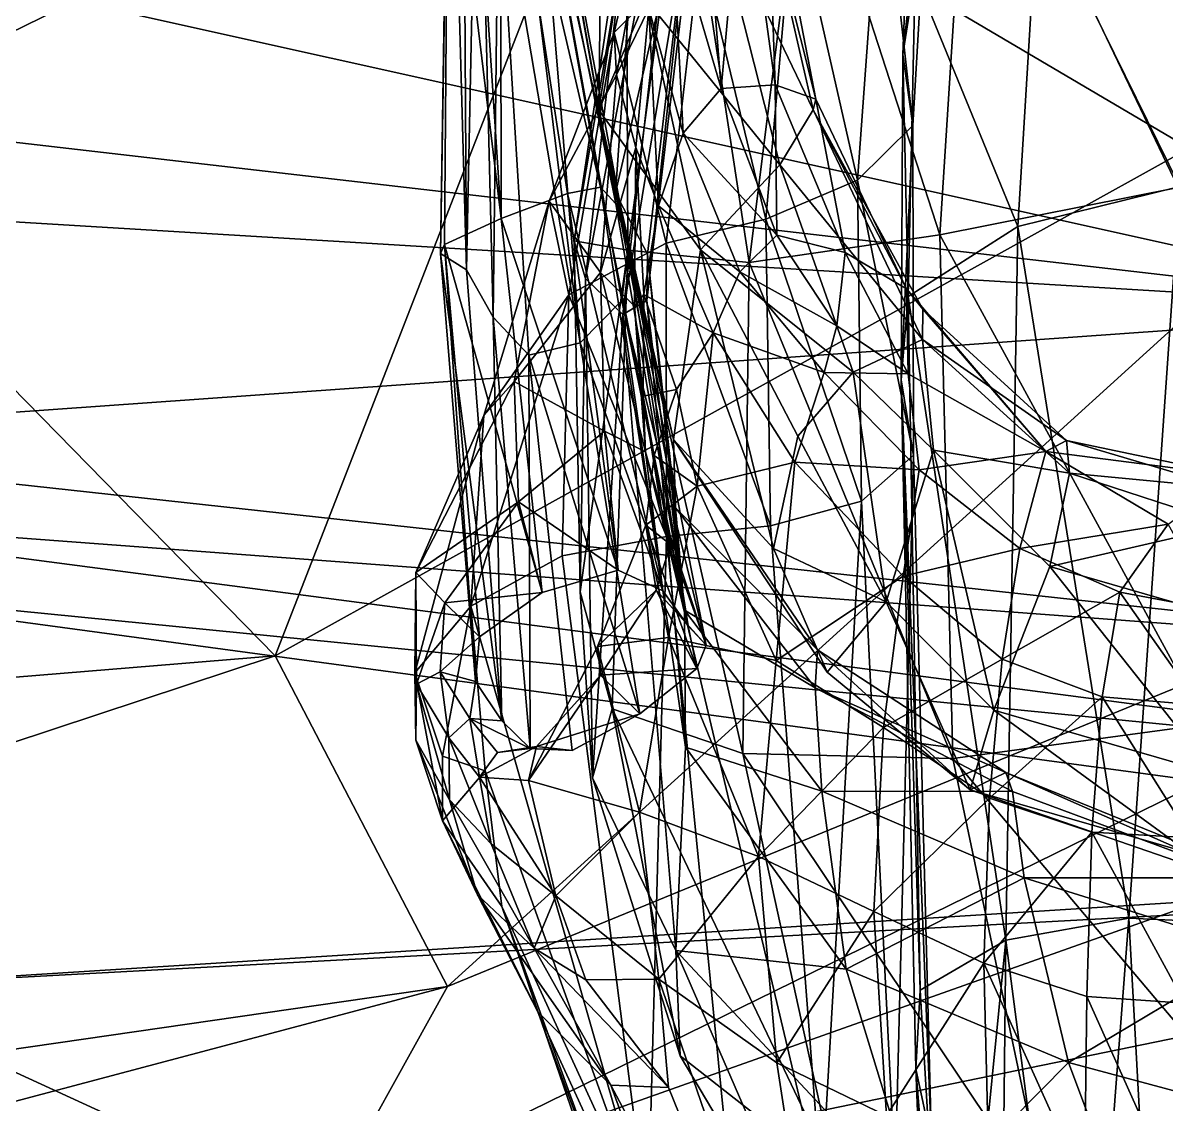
# Model space of a CAD drawing. Extents: x -76 to 76, y -20 to 79.
# Drawn here: x -6.906 to -4.464, y -7.374 to -5.064 of the extents above; entities that cross this region are included whole.
import ezdxf

# ---------------------------------------------------------------- set-up
doc = ezdxf.new("R2010")
doc.units = 0

msp = doc.modelspace()

# ---------------------------------------------------------------- linework, layer by layer
for points in [[(-6.3629, -4.1832, 17.3889), (-5.5453, -3.2967, 17.2856), (-3.8299, -5.6764, 16.5251)], [(-5.5453, -3.2967, 17.2856), (-3.3038, -4.1515, 16.7161), (-3.8299, -5.6764, 16.5251)], [(-5.5939, -4.4285, 20.8979), (-9.6953, -4.1393, 21.5397), (-9.7733, -5.245, 20.8481)], [(-5.8854, -4.2325, 6.7367), (-5.8698, -4.1391, 6.8999), (-5.6395, -5.4505, 5.6358)], [(-5.6395, -5.4505, 5.6358), (-5.8698, -4.1391, 6.8999), (-5.837, -4.3383, 6.7944)], [(-4.438, -5.4158, 15.464), (-4.3948, -4.1533, 15.538), (-4.8818, -4.4888, 14.9676)], [(-3.8299, -5.6764, 16.5251), (-8.0601, -4.7362, 18.9545), (-6.3629, -4.1832, 17.3889)], [(-5.9584, -5.5915, 5.6673), (-5.9673, -4.1865, 6.9111), (-5.9951, -4.2806, 6.7459)], [(-5.9334, -4.3877, 6.8091), (-5.9673, -4.1865, 6.9111), (-5.9584, -5.5915, 5.6673)], [(-5.8854, -4.2325, 6.7367), (-5.6722, -5.4148, 5.534), (-5.8856, -4.4961, 6.4348)], [(-5.6722, -5.4148, 5.534), (-5.8854, -4.2325, 6.7367), (-5.6395, -5.4505, 5.6358)], [(-6.0139, -5.5569, 5.5601), (-5.9584, -5.5915, 5.6673), (-5.9951, -4.2806, 6.7459)], [(-6.0139, -5.5569, 5.5601), (-5.9951, -4.2806, 6.7459), (-5.9975, -4.5423, 6.4441)], [(-5.6129, -5.5447, 5.6346), (-5.6395, -5.4505, 5.6358), (-5.837, -4.3383, 6.7944)], [(-5.6129, -5.5447, 5.6346), (-5.837, -4.3383, 6.7944), (-5.8048, -4.6714, 6.5411)], [(-5.9013, -5.6927, 5.6828), (-5.9334, -4.3877, 6.8091), (-5.9584, -5.5915, 5.6673)], [(-5.9334, -4.3877, 6.8091), (-5.9013, -5.6927, 5.6828), (-5.8905, -4.7181, 6.5605)], [(-5.7045, -5.6102, 12.865), (-5.5894, -4.5998, 13.2364), (-5.4781, -4.3995, 12.7259)], [(-5.6247, -5.6872, 12.4092), (-5.7045, -5.6102, 12.865), (-5.4781, -4.3995, 12.7259)], [(-5.6247, -5.6872, 12.4092), (-5.4781, -4.3995, 12.7259), (-5.451, -4.629, 11.9077)], [(-4.9982, -4.4, 4.5136), (-5.0265, -5.1313, 3.8872), (-4.9624, -4.5523, 4.6427)], [(-5.0265, -5.1313, 3.8872), (-4.9982, -4.4, 4.5136), (-4.9998, -4.963, 3.7571)], [(-5.5939, -4.4285, 20.8979), (-9.7733, -5.245, 20.8481), (-7.4317, -5.3293, 19.601)], [(-5.5939, -4.4285, 20.8979), (-7.4317, -5.3293, 19.601), (-6.3672, -6.4163, 20.0075)], [(-3.4125, -4.7745, 20.4627), (-5.5939, -4.4285, 20.8979), (-6.3672, -6.4163, 20.0075)], [(-5.9535, -4.4247, 6.5248), (-5.8847, -5.4819, 5.3939), (-5.9975, -4.5423, 6.4441)], [(-5.8847, -5.4819, 5.3939), (-5.9535, -4.4247, 6.5248), (-5.8856, -4.4961, 6.4348)], [(-4.9475, -5.5166, 14.9487), (-4.8818, -4.4888, 14.9676), (-5.2359, -4.626, 14.4538)], [(-4.9475, -5.5166, 14.9487), (-4.438, -5.4158, 15.464), (-4.8818, -4.4888, 14.9676)], [(-5.6722, -5.4148, 5.534), (-5.7431, -5.4283, 5.4223), (-5.8856, -4.4961, 6.4348)], [(-5.7431, -5.4283, 5.4223), (-5.8847, -5.4819, 5.3939), (-5.8856, -4.4961, 6.4348)], [(-6.0053, -5.5375, 5.442), (-6.0139, -5.5569, 5.5601), (-5.9975, -4.5423, 6.4441)], [(-5.8847, -5.4819, 5.3939), (-6.0053, -5.5375, 5.442), (-5.9975, -4.5423, 6.4441)], [(-5.5752, -5.013, 8.3541), (-5.6758, -5.2503, 9.4559), (-5.6671, -4.5426, 9.5032)], [(-5.5856, -4.6514, 10.3967), (-5.6671, -4.5426, 9.5032), (-5.6758, -5.2503, 9.4559)], [(-5.0714, -4.6844, 4.7156), (-4.9624, -4.5523, 4.6427), (-5.0052, -5.2831, 4.0327)], [(-5.0265, -5.1313, 3.8872), (-5.0052, -5.2831, 4.0327), (-4.9624, -4.5523, 4.6427)], [(-5.7157, -5.7476, 5.6171), (-5.8558, -4.6126, 6.6334), (-5.8905, -4.7181, 6.5605)], [(-5.8558, -4.6126, 6.6334), (-5.7157, -5.7476, 5.6171), (-5.8048, -4.6714, 6.5411)], [(-5.7045, -5.6102, 12.865), (-5.7289, -5.5297, 13.2988), (-5.5894, -4.5998, 13.2364)], [(-5.7289, -5.5297, 13.2988), (-5.6166, -4.8675, 13.4914), (-5.5894, -4.5998, 13.2364)], [(-5.5735, -5.6571, 11.8128), (-5.6247, -5.6872, 12.4092), (-5.451, -4.629, 11.9077)], [(-5.5735, -5.6571, 11.8128), (-5.451, -4.629, 11.9077), (-5.4693, -4.6881, 11.1698)], [(-5.3549, -5.5761, 14.3984), (-5.2359, -4.626, 14.4538), (-5.495, -4.656, 13.9183)], [(-5.3549, -5.5761, 14.3984), (-4.9475, -5.5166, 14.9487), (-5.2359, -4.626, 14.4538)], [(-5.6402, -5.427, 10.3523), (-5.5856, -4.6514, 10.3967), (-5.6758, -5.2503, 9.4559)], [(-5.4595, -4.9014, 4.7692), (-5.6434, -5.0848, 4.7875), (-5.5403, -4.6447, 5.2699)], [(-5.6381, -5.1748, 5.1826), (-5.5403, -4.6447, 5.2699), (-5.6434, -5.0848, 4.7875)], [(-5.5856, -4.6514, 10.3967), (-5.6402, -5.427, 10.3523), (-5.4693, -4.6881, 11.1698)], [(-5.5693, -5.033, 5.5704), (-5.5403, -4.6447, 5.2699), (-5.6381, -5.1748, 5.1826)], [(-5.6139, -5.5494, 13.8292), (-5.495, -4.656, 13.9183), (-5.6166, -4.8675, 13.4914)], [(-5.6139, -5.5494, 13.8292), (-5.3549, -5.5761, 14.3984), (-5.495, -4.656, 13.9183)], [(-5.7157, -5.7476, 5.6171), (-5.6267, -5.6571, 5.6038), (-5.8048, -4.6714, 6.5411)], [(-5.6267, -5.6571, 5.6038), (-5.6129, -5.5447, 5.6346), (-5.8048, -4.6714, 6.5411)], [(-5.6402, -5.427, 10.3523), (-5.5717, -5.5578, 11.1144), (-5.4693, -4.6881, 11.1698)], [(-5.5717, -5.5578, 11.1144), (-5.5735, -5.6571, 11.8128), (-5.4693, -4.6881, 11.1698)], [(-5.368, -4.6933, 6.0553), (-5.299, -5.1961, 6.2047), (-5.3169, -4.6858, 6.3116)], [(-5.3425, -4.7082, 6.698), (-5.3169, -4.6858, 6.3116), (-5.2126, -5.2269, 6.4095)], [(-5.299, -5.1961, 6.2047), (-5.2126, -5.2269, 6.4095), (-5.3169, -4.6858, 6.3116)], [(-5.0714, -4.6844, 4.7156), (-5.1229, -5.3998, 4.1286), (-5.2592, -4.7996, 4.7514)], [(-5.1229, -5.3998, 4.1286), (-5.0714, -4.6844, 4.7156), (-5.0052, -5.2831, 4.0327)], [(-5.368, -4.6933, 6.0553), (-5.4506, -4.7428, 5.8745), (-5.4142, -5.2045, 6.0592)], [(-5.3425, -4.7082, 6.698), (-5.2182, -5.2496, 6.7165), (-5.4326, -4.8031, 7.3379)], [(-5.299, -5.1961, 6.2047), (-5.368, -4.6933, 6.0553), (-5.4142, -5.2045, 6.0592)], [(-5.2182, -5.2496, 6.7165), (-5.3425, -4.7082, 6.698), (-5.2126, -5.2269, 6.4095)], [(-4.738, -4.7966, 3.7078), (-4.3709, -4.6918, 3.7027), (-4.4347, -5.4137, 2.9741)], [(-11.5397, -5.2096, 20.4785), (-8.0601, -4.7362, 18.9545), (-3.8299, -5.6764, 16.5251)], [(-5.9013, -5.6927, 5.6828), (-5.8253, -5.7736, 5.6511), (-5.8905, -4.7181, 6.5605)], [(-5.8253, -5.7736, 5.6511), (-5.7157, -5.7476, 5.6171), (-5.8905, -4.7181, 6.5605)], [(-5.4506, -4.7428, 5.8745), (-5.5191, -4.8466, 5.7141), (-5.4142, -5.2045, 6.0592)], [(-3.4125, -4.7745, 20.4627), (-6.3672, -6.4163, 20.0075), (-5.9989, -7.1221, 20.1649)], [(-1.6097, -5.3225, 19.4562), (-3.4125, -4.7745, 20.4627), (-5.9989, -7.1221, 20.1649)], [(-5.5752, -5.013, 8.3541), (-5.4326, -4.8031, 7.3379), (-5.2891, -5.3669, 7.2365)], [(-5.4595, -4.9014, 4.7692), (-5.2592, -4.7996, 4.7514), (-5.3188, -5.4832, 4.1835)], [(-5.2182, -5.2496, 6.7165), (-5.2891, -5.3669, 7.2365), (-5.4326, -4.8031, 7.3379)], [(-5.1229, -5.3998, 4.1286), (-5.3188, -5.4832, 4.1835), (-5.2592, -4.7996, 4.7514)], [(-4.738, -4.7966, 3.7078), (-4.7806, -5.4993, 2.9787), (-4.9998, -4.963, 3.7571)], [(-4.7806, -5.4993, 2.9787), (-4.738, -4.7966, 3.7078), (-4.4347, -5.4137, 2.9741)], [(-5.5191, -4.8466, 5.7141), (-5.5693, -5.033, 5.5704), (-5.4954, -5.2994, 5.9303)], [(-5.5191, -4.8466, 5.7141), (-5.4954, -5.2994, 5.9303), (-5.4142, -5.2045, 6.0592)], [(-5.7289, -5.5297, 13.2988), (-5.6139, -5.5494, 13.8292), (-5.6166, -4.8675, 13.4914)], [(-5.4595, -4.9014, 4.7692), (-5.5317, -5.5348, 4.206), (-5.6434, -5.0848, 4.7875)], [(-5.5317, -5.5348, 4.206), (-5.4595, -4.9014, 4.7692), (-5.3188, -5.4832, 4.1835)], [(-5.0265, -5.1313, 3.8872), (-4.9998, -4.963, 3.7571), (-5.0151, -5.6488, 3.0414)], [(-4.7806, -5.4993, 2.9787), (-5.0151, -5.6488, 3.0414), (-4.9998, -4.963, 3.7571)], [(-5.5752, -5.013, 8.3541), (-5.4586, -5.549, 8.3291), (-5.6758, -5.2503, 9.4559)], [(-5.4586, -5.549, 8.3291), (-5.5752, -5.013, 8.3541), (-5.2891, -5.3669, 7.2365)], [(-5.5967, -5.3304, 5.4391), (-5.5693, -5.033, 5.5704), (-5.6381, -5.1748, 5.1826)], [(-5.5693, -5.033, 5.5704), (-5.5967, -5.3304, 5.4391), (-5.5486, -5.4545, 5.7921)], [(-5.5693, -5.033, 5.5704), (-5.5486, -5.4545, 5.7921), (-5.4954, -5.2994, 5.9303)], [(-5.7821, -5.4451, 4.8248), (-5.6381, -5.1748, 5.1826), (-5.6434, -5.0848, 4.7875)], [(-5.7821, -5.4451, 4.8248), (-5.6434, -5.0848, 4.7875), (-5.7399, -5.6447, 4.2569)], [(-5.5317, -5.5348, 4.206), (-5.7399, -5.6447, 4.2569), (-5.6434, -5.0848, 4.7875)], [(-5.03, -5.8266, 3.2085), (-5.0265, -5.1313, 3.8872), (-5.0151, -5.6488, 3.0414)], [(-5.0265, -5.1313, 3.8872), (-5.03, -5.8266, 3.2085), (-5.0052, -5.2831, 4.0327)], [(-5.6381, -5.1748, 5.1826), (-5.7821, -5.4451, 4.8248), (-5.6721, -5.5972, 5.0716)], [(-5.5967, -5.3304, 5.4391), (-5.6381, -5.1748, 5.1826), (-5.6721, -5.5972, 5.0716)], [(-5.299, -5.1961, 6.2047), (-5.4142, -5.2045, 6.0592), (-5.2957, -5.5178, 6.1681)], [(-5.1496, -5.5546, 6.277), (-5.299, -5.1961, 6.2047), (-5.2957, -5.5178, 6.1681)], [(-5.299, -5.1961, 6.2047), (-5.1496, -5.5546, 6.277), (-5.2126, -5.2269, 6.4095)], [(-7.9246, -5.2033, 17.828), (-11.5397, -5.2096, 20.4785), (-3.8299, -5.6764, 16.5251)], [(-7.7757, -5.9558, 17.5061), (-7.9246, -5.2033, 17.828), (-3.8299, -5.6764, 16.5251)], [(-5.2957, -5.5178, 6.1681), (-5.4142, -5.2045, 6.0592), (-5.4954, -5.2994, 5.9303)], [(-5.6402, -5.427, 10.3523), (-5.6758, -5.2503, 9.4559), (-5.5164, -5.9537, 9.4857)], [(-5.4586, -5.549, 8.3291), (-5.5164, -5.9537, 9.4857), (-5.6758, -5.2503, 9.4559)], [(-4.9844, -5.7405, 6.947), (-5.2891, -5.3669, 7.2365), (-5.2182, -5.2496, 6.7165)], [(-5.2182, -5.2496, 6.7165), (-5.2126, -5.2269, 6.4095), (-5.0183, -5.6319, 6.4397)], [(-4.9839, -5.6758, 6.6895), (-4.9844, -5.7405, 6.947), (-5.2182, -5.2496, 6.7165)], [(-4.9839, -5.6758, 6.6895), (-5.2182, -5.2496, 6.7165), (-5.0183, -5.6319, 6.4397)], [(-5.1496, -5.5546, 6.277), (-5.0183, -5.6319, 6.4397), (-5.2126, -5.2269, 6.4095)], [(-5.3749, -5.5959, 6.0803), (-5.4954, -5.2994, 5.9303), (-5.5486, -5.4545, 5.7921)], [(-5.3749, -5.5959, 6.0803), (-5.2957, -5.5178, 6.1681), (-5.4954, -5.2994, 5.9303)], [(-5.1229, -5.3998, 4.1286), (-5.0052, -5.2831, 4.0327), (-5.0038, -5.9874, 3.3904)], [(-5.03, -5.8266, 3.2085), (-5.0038, -5.9874, 3.3904), (-5.0052, -5.2831, 4.0327)], [(-5.9989, -7.1221, 20.1649), (-6.2675, -7.6063, 19.3581), (-1.6097, -5.3225, 19.4562)], [(-6.2675, -7.6063, 19.3581), (-1.318, -5.8511, 18.2541), (-1.6097, -5.3225, 19.4562)], [(-6.3672, -6.4163, 20.0075), (-7.4317, -5.3293, 19.601), (-11.3862, -6.8284, 22.1656)], [(-5.5996, -5.6694, 5.2568), (-5.5967, -5.3304, 5.4391), (-5.6721, -5.5972, 5.0716)], [(-5.5967, -5.3304, 5.4391), (-5.5996, -5.6694, 5.2568), (-5.58, -5.6439, 5.6187)], [(-5.5967, -5.3304, 5.4391), (-5.58, -5.6439, 5.6187), (-5.5486, -5.4545, 5.7921)], [(-5.4586, -5.549, 8.3291), (-5.2891, -5.3669, 7.2365), (-5.1322, -5.8098, 7.6239)], [(-5.1322, -5.8098, 7.6239), (-5.2891, -5.3669, 7.2365), (-4.9844, -5.7405, 6.947)], [(-5.6722, -5.4148, 5.534), (-5.5393, -6.2775, 4.6046), (-5.7431, -5.4283, 5.4223)], [(-5.6722, -5.4148, 5.534), (-5.6395, -5.4505, 5.6358), (-5.4852, -6.3518, 4.6766)], [(-5.5393, -6.2775, 4.6046), (-5.6722, -5.4148, 5.534), (-5.4852, -6.3518, 4.6766)], [(-5.1229, -5.3998, 4.1286), (-5.1149, -6.086, 3.4977), (-5.3188, -5.4832, 4.1835)], [(-5.1149, -6.086, 3.4977), (-5.1229, -5.3998, 4.1286), (-5.0038, -5.9874, 3.3904)], [(-4.438, -5.4158, 15.464), (-4.9475, -5.5166, 14.9487), (-4.378, -6.5623, 15.1968)], [(-4.7806, -5.4993, 2.9787), (-4.4347, -5.4137, 2.9741), (-4.5439, -6.9765, 1.5777)], [(-4.2824, -6.9889, 1.6107), (-4.5439, -6.9765, 1.5777), (-4.4347, -5.4137, 2.9741)], [(-5.7821, -5.4451, 4.8248), (-5.9215, -5.9029, 4.3967), (-5.8565, -5.83, 4.8163)], [(-5.9215, -5.9029, 4.3967), (-5.7821, -5.4451, 4.8248), (-5.7399, -5.6447, 4.2569)], [(-5.8847, -5.4819, 5.3939), (-5.7431, -5.4283, 5.4223), (-5.6347, -6.233, 4.5395)], [(-5.7821, -5.4451, 4.8248), (-5.8565, -5.83, 4.8163), (-5.6721, -5.5972, 5.0716)], [(-5.5393, -6.2775, 4.6046), (-5.6347, -6.233, 4.5395), (-5.7431, -5.4283, 5.4223)], [(-5.6402, -5.427, 10.3523), (-5.5118, -6.1, 10.3142), (-5.5717, -5.5578, 11.1144)], [(-5.5118, -6.1, 10.3142), (-5.6402, -5.427, 10.3523), (-5.5164, -5.9537, 9.4857)], [(-5.6395, -5.4505, 5.6358), (-5.6129, -5.5447, 5.6346), (-5.4852, -6.3518, 4.6766)], [(-5.4316, -5.7264, 5.9578), (-5.5486, -5.4545, 5.7921), (-5.58, -5.6439, 5.6187)], [(-5.4316, -5.7264, 5.9578), (-5.3749, -5.5959, 6.0803), (-5.5486, -5.4545, 5.7921)], [(-5.8847, -5.4819, 5.3939), (-5.7972, -6.2808, 4.523), (-6.0053, -5.5375, 5.442)], [(-5.7972, -6.2808, 4.523), (-5.8847, -5.4819, 5.3939), (-5.6347, -6.233, 4.5395)], [(-5.5317, -5.5348, 4.206), (-5.3188, -5.4832, 4.1835), (-5.309, -6.1385, 3.5472)], [(-5.1149, -6.086, 3.4977), (-5.309, -6.1385, 3.5472), (-5.3188, -5.4832, 4.1835)], [(-5.2957, -5.5178, 6.1681), (-5.3749, -5.5959, 6.0803), (-5.1673, -5.7112, 6.2125)], [(-4.9475, -5.5166, 14.9487), (-5.3549, -5.5761, 14.3984), (-4.9197, -6.6352, 14.6678)], [(-5.1496, -5.5546, 6.277), (-5.2957, -5.5178, 6.1681), (-5.1673, -5.7112, 6.2125)], [(-4.7806, -5.4993, 2.9787), (-4.8062, -7.0235, 1.58), (-5.0151, -5.6488, 3.0414)], [(-4.9475, -5.5166, 14.9487), (-4.9197, -6.6352, 14.6678), (-4.378, -6.5623, 15.1968)], [(-4.8062, -7.0235, 1.58), (-4.7806, -5.4993, 2.9787), (-4.5439, -6.9765, 1.5777)], [(-6.0139, -5.5569, 5.5601), (-6.0053, -5.5375, 5.442), (-5.9394, -6.4712, 4.6164)], [(-5.7972, -6.2808, 4.523), (-5.9308, -6.3753, 4.5503), (-6.0053, -5.5375, 5.442)], [(-6.0053, -5.5375, 5.442), (-5.9308, -6.3753, 4.5503), (-5.9394, -6.4712, 4.6164)], [(-5.5317, -5.5348, 4.206), (-5.5314, -6.1611, 3.5559), (-5.7399, -5.6447, 4.2569)], [(-5.6139, -5.5494, 13.8292), (-5.7289, -5.5297, 13.2988), (-5.7159, -6.2793, 13.17)], [(-5.7289, -5.5297, 13.2988), (-5.7045, -5.6102, 12.865), (-5.7159, -6.2793, 13.17)], [(-5.5314, -6.1611, 3.5559), (-5.5317, -5.5348, 4.206), (-5.309, -6.1385, 3.5472)], [(-6.0139, -5.5569, 5.5601), (-5.9394, -6.4712, 4.6164), (-5.8833, -6.5552, 4.6921)], [(-5.9584, -5.5915, 5.6673), (-6.0139, -5.5569, 5.5601), (-5.8833, -6.5552, 4.6921)], [(-5.6477, -6.5295, 13.5217), (-5.6139, -5.5494, 13.8292), (-5.7159, -6.2793, 13.17)], [(-5.6139, -5.5494, 13.8292), (-5.6477, -6.5295, 13.5217), (-5.3679, -6.6245, 14.1009)], [(-5.6129, -5.5447, 5.6346), (-5.6267, -5.6571, 5.6038), (-5.4467, -6.3936, 4.7135)], [(-5.3549, -5.5761, 14.3984), (-5.6139, -5.5494, 13.8292), (-5.3679, -6.6245, 14.1009)], [(-5.6129, -5.5447, 5.6346), (-5.4467, -6.3936, 4.7135), (-5.4852, -6.3518, 4.6766)], [(-5.5735, -5.6571, 11.8128), (-5.5717, -5.5578, 11.1144), (-5.4929, -6.3186, 10.9705)], [(-5.5118, -6.1, 10.3142), (-5.4929, -6.3186, 10.9705), (-5.5717, -5.5578, 11.1144)], [(-5.3028, -6.187, 9.1076), (-5.5164, -5.9537, 9.4857), (-5.4586, -5.549, 8.3291)], [(-5.2504, -5.9469, 8.3714), (-5.3028, -6.187, 9.1076), (-5.4586, -5.549, 8.3291)], [(-5.2504, -5.9469, 8.3714), (-5.4586, -5.549, 8.3291), (-5.1322, -5.8098, 7.6239)], [(-5.0152, -5.8139, 6.2806), (-5.1496, -5.5546, 6.277), (-5.1673, -5.7112, 6.2125)], [(-5.1496, -5.5546, 6.277), (-5.0152, -5.8139, 6.2806), (-5.0183, -5.6319, 6.4397)], [(-5.9013, -5.6927, 5.6828), (-5.9584, -5.5915, 5.6673), (-5.8833, -6.5552, 4.6921)], [(-5.3549, -5.5761, 14.3984), (-5.3679, -6.6245, 14.1009), (-4.9197, -6.6352, 14.6678)], [(-5.6639, -5.936, 4.8365), (-5.6721, -5.5972, 5.0716), (-5.8565, -5.83, 4.8163)], [(-5.7045, -5.6102, 12.865), (-5.6893, -6.6768, 12.7574), (-5.7159, -6.2793, 13.17)], [(-5.7045, -5.6102, 12.865), (-5.6247, -5.6872, 12.4092), (-5.6893, -6.6768, 12.7574)], [(-5.576, -5.9804, 4.9594), (-5.5996, -5.6694, 5.2568), (-5.6721, -5.5972, 5.0716)], [(-5.6639, -5.936, 4.8365), (-5.576, -5.9804, 4.9594), (-5.6721, -5.5972, 5.0716)], [(-5.3749, -5.5959, 6.0803), (-5.4316, -5.7264, 5.9578), (-5.1946, -5.8108, 6.1747)], [(-5.3749, -5.5959, 6.0803), (-5.1946, -5.8108, 6.1747), (-5.1673, -5.7112, 6.2125)], [(-4.9839, -5.6758, 6.6895), (-5.0183, -5.6319, 6.4397), (-4.7206, -5.9797, 6.3954)], [(-5.0152, -5.8139, 6.2806), (-4.7206, -5.9797, 6.3954), (-5.0183, -5.6319, 6.4397)], [(-5.9493, -6.3102, 3.9292), (-5.9215, -5.9029, 4.3967), (-5.7399, -5.6447, 4.2569)], [(-5.7542, -6.2022, 3.6434), (-5.9493, -6.3102, 3.9292), (-5.7399, -5.6447, 4.2569)], [(-5.5314, -6.1611, 3.5559), (-5.7542, -6.2022, 3.6434), (-5.7399, -5.6447, 4.2569)], [(-5.6267, -5.6571, 5.6038), (-5.7157, -5.7476, 5.6171), (-5.4667, -6.4429, 4.7358)], [(-5.6267, -5.6571, 5.6038), (-5.4667, -6.4429, 4.7358), (-5.4467, -6.3936, 4.7135)], [(-5.5735, -5.6571, 11.8128), (-5.4907, -6.6111, 11.5345), (-5.6247, -5.6872, 12.4092)], [(-5.5996, -5.6694, 5.2568), (-5.5809, -5.8613, 5.3815), (-5.58, -5.6439, 5.6187)], [(-5.5099, -5.8472, 5.7453), (-5.58, -5.6439, 5.6187), (-5.5809, -5.8613, 5.3815)], [(-5.5099, -5.8472, 5.7453), (-5.4316, -5.7264, 5.9578), (-5.58, -5.6439, 5.6187)], [(-5.4907, -6.6111, 11.5345), (-5.5735, -5.6571, 11.8128), (-5.4929, -6.3186, 10.9705)], [(-5.03, -5.8266, 3.2085), (-5.0151, -5.6488, 3.0414), (-4.9893, -7.1306, 1.6408)], [(-4.8062, -7.0235, 1.58), (-4.9893, -7.1306, 1.6408), (-5.0151, -5.6488, 3.0414)], [(-3.6067, -6.4112, 16.6429), (-7.7757, -5.9558, 17.5061), (-3.8299, -5.6764, 16.5251)], [(-5.6247, -5.6872, 12.4092), (-5.5114, -7.0453, 12.1322), (-5.6893, -6.6768, 12.7574)], [(-5.4907, -6.6111, 11.5345), (-5.5114, -7.0453, 12.1322), (-5.6247, -5.6872, 12.4092)], [(-5.5996, -5.6694, 5.2568), (-5.576, -5.9804, 4.9594), (-5.5809, -5.8613, 5.3815)], [(-4.9839, -5.6758, 6.6895), (-4.6766, -5.9558, 6.6505), (-4.9844, -5.7405, 6.947)], [(-4.6766, -5.9558, 6.6505), (-4.9839, -5.6758, 6.6895), (-4.7206, -5.9797, 6.3954)], [(-5.9013, -5.6927, 5.6828), (-5.8229, -6.6141, 4.7481), (-5.8253, -5.7736, 5.6511)], [(-5.8229, -6.6141, 4.7481), (-5.9013, -5.6927, 5.6828), (-5.8833, -6.5552, 4.6921)], [(-5.0152, -5.8139, 6.2806), (-5.1673, -5.7112, 6.2125), (-5.1946, -5.8108, 6.1747)], [(-5.5099, -5.8472, 5.7453), (-5.4658, -6.0538, 5.733), (-5.4316, -5.7264, 5.9578)], [(-5.4658, -6.0538, 5.733), (-5.2568, -6.0025, 6.0304), (-5.4316, -5.7264, 5.9578)], [(-5.4316, -5.7264, 5.9578), (-5.2568, -6.0025, 6.0304), (-5.1946, -5.8108, 6.1747)], [(-5.7157, -5.7476, 5.6171), (-5.8253, -5.7736, 5.6511), (-5.5881, -6.5397, 4.7636)], [(-5.7157, -5.7476, 5.6171), (-5.5881, -6.5397, 4.7636), (-5.4667, -6.4429, 4.7358)], [(-4.9611, -5.9768, 7.3218), (-5.1322, -5.8098, 7.6239), (-4.9844, -5.7405, 6.947)], [(-4.9611, -5.9768, 7.3218), (-4.9844, -5.7405, 6.947), (-4.6705, -6.026, 6.8784)], [(-4.6766, -5.9558, 6.6505), (-4.6705, -6.026, 6.8784), (-4.9844, -5.7405, 6.947)], [(-5.8253, -5.7736, 5.6511), (-5.733, -6.6186, 4.7751), (-5.5881, -6.5397, 4.7636)], [(-5.8229, -6.6141, 4.7481), (-5.733, -6.6186, 4.7751), (-5.8253, -5.7736, 5.6511)], [(-4.9912, -6.0191, 6.2241), (-5.1946, -5.8108, 6.1747), (-5.2568, -6.0025, 6.0304)], [(-5.0619, -6.301, 8.339), (-5.2504, -5.9469, 8.3714), (-5.1322, -5.8098, 7.6239)], [(-4.9912, -6.0191, 6.2241), (-5.0152, -5.8139, 6.2806), (-5.1946, -5.8108, 6.1747)], [(-4.9611, -5.9768, 7.3218), (-5.0619, -6.301, 8.339), (-5.1322, -5.8098, 7.6239)], [(-5.8477, -6.0873, 4.6973), (-5.8565, -5.83, 4.8163), (-6.0666, -6.2379, 4.5542)], [(-5.9215, -5.9029, 4.3967), (-6.0666, -6.2379, 4.5542), (-5.8565, -5.83, 4.8163)], [(-5.8477, -6.0873, 4.6973), (-5.6639, -5.936, 4.8365), (-5.8565, -5.83, 4.8163)], [(-5.03, -5.8266, 3.2085), (-4.9983, -7.2983, 1.7836), (-4.9655, -7.4552, 1.9306)], [(-4.9983, -7.2983, 1.7836), (-5.03, -5.8266, 3.2085), (-4.9893, -7.1306, 1.6408)], [(-5.0038, -5.9874, 3.3904), (-5.03, -5.8266, 3.2085), (-4.9655, -7.4552, 1.9306)], [(-5.0152, -5.8139, 6.2806), (-4.9912, -6.0191, 6.2241), (-4.7206, -5.9797, 6.3954)], [(-1.318, -5.8511, 18.2541), (-6.2675, -7.6063, 19.3581), (-2.7046, -6.8753, 17.3004)], [(-5.5578, -5.988, 5.4554), (-5.5099, -5.8472, 5.7453), (-5.5809, -5.8613, 5.3815)], [(-5.576, -5.9804, 4.9594), (-5.5428, -6.101, 5.0521), (-5.5809, -5.8613, 5.3815)], [(-5.5578, -5.988, 5.4554), (-5.5809, -5.8613, 5.3815), (-5.5428, -6.101, 5.0521)], [(-5.5099, -5.8472, 5.7453), (-5.5578, -5.988, 5.4554), (-5.4658, -6.0538, 5.733)], [(-5.9493, -6.3102, 3.9292), (-6.0693, -6.4525, 4.2414), (-5.9215, -5.9029, 4.3967)], [(-6.0693, -6.4525, 4.2414), (-6.0666, -6.2379, 4.5542), (-5.9215, -5.9029, 4.3967)], [(-7.6702, -6.1079, 17.7299), (-7.7757, -5.9558, 17.5061), (-3.6067, -6.4112, 16.6429)], [(-5.6639, -5.936, 4.8365), (-5.8477, -6.0873, 4.6973), (-5.6347, -6.233, 4.5395)], [(-5.576, -5.9804, 4.9594), (-5.6639, -5.936, 4.8365), (-5.5393, -6.2775, 4.6046)], [(-5.6639, -5.936, 4.8365), (-5.6347, -6.233, 4.5395), (-5.5393, -6.2775, 4.6046)], [(-5.1882, -6.4513, 9.4043), (-5.209, -6.4033, 9.9144), (-5.5164, -5.9537, 9.4857)], [(-5.3028, -6.187, 9.1076), (-5.1882, -6.4513, 9.4043), (-5.5164, -5.9537, 9.4857)], [(-5.5118, -6.1, 10.3142), (-5.5164, -5.9537, 9.4857), (-5.209, -6.4033, 9.9144)], [(-5.2504, -5.9469, 8.3714), (-5.0619, -6.301, 8.339), (-5.3028, -6.187, 9.1076)], [(-4.6766, -5.9558, 6.6505), (-4.7206, -5.9797, 6.3954), (-4.3164, -6.0318, 6.4387)], [(-4.3336, -6.058, 6.6334), (-4.6766, -5.9558, 6.6505), (-4.3164, -6.0318, 6.4387)], [(-4.6766, -5.9558, 6.6505), (-4.3336, -6.058, 6.6334), (-4.6705, -6.026, 6.8784)], [(-5.576, -5.9804, 4.9594), (-5.5393, -6.2775, 4.6046), (-5.4852, -6.3518, 4.6766)], [(-5.5428, -6.101, 5.0521), (-5.576, -5.9804, 4.9594), (-5.4852, -6.3518, 4.6766)], [(-5.0619, -6.301, 8.339), (-4.9611, -5.9768, 7.3218), (-4.8323, -6.5319, 8.2692)], [(-4.9912, -6.0191, 6.2241), (-4.7766, -6.1868, 6.2432), (-4.7206, -5.9797, 6.3954)], [(-4.7122, -6.2256, 7.2352), (-4.9611, -5.9768, 7.3218), (-4.6705, -6.026, 6.8784)], [(-4.9611, -5.9768, 7.3218), (-4.7122, -6.2256, 7.2352), (-4.8323, -6.5319, 8.2692)], [(-4.4595, -6.1351, 6.3267), (-4.7206, -5.9797, 6.3954), (-4.7766, -6.1868, 6.2432)], [(-4.3164, -6.0318, 6.4387), (-4.7206, -5.9797, 6.3954), (-4.4595, -6.1351, 6.3267)], [(-5.5578, -5.988, 5.4554), (-5.5753, -6.1369, 5.4309), (-5.4658, -6.0538, 5.733)], [(-5.5578, -5.988, 5.4554), (-5.5229, -6.1784, 5.1007), (-5.5753, -6.1369, 5.4309)], [(-5.5229, -6.1784, 5.1007), (-5.5578, -5.988, 5.4554), (-5.5428, -6.101, 5.0521)], [(-5.2969, -6.4261, 5.6615), (-5.2568, -6.0025, 6.0304), (-5.4658, -6.0538, 5.733)], [(-5.0258, -6.2457, 6.05), (-5.2568, -6.0025, 6.0304), (-5.2969, -6.4261, 5.6615)], [(-5.0258, -6.2457, 6.05), (-4.9912, -6.0191, 6.2241), (-5.2568, -6.0025, 6.0304)], [(-5.1149, -6.086, 3.4977), (-5.0038, -5.9874, 3.3904), (-5.0431, -7.5301, 2.0036)], [(-5.0038, -5.9874, 3.3904), (-4.9655, -7.4552, 1.9306), (-5.0431, -7.5301, 2.0036)], [(-4.9912, -6.0191, 6.2241), (-5.0258, -6.2457, 6.05), (-4.7766, -6.1868, 6.2432)], [(-4.7122, -6.2256, 7.2352), (-4.6705, -6.026, 6.8784), (-4.3293, -6.137, 6.8569)], [(-4.3336, -6.058, 6.6334), (-4.3293, -6.137, 6.8569), (-4.6705, -6.026, 6.8784)], [(-5.5269, -6.3769, 5.4954), (-5.4658, -6.0538, 5.733), (-5.5753, -6.1369, 5.4309)], [(-5.5269, -6.3769, 5.4954), (-5.2969, -6.4261, 5.6615), (-5.4658, -6.0538, 5.733)], [(-6.0052, -6.3026, 4.611), (-5.8477, -6.0873, 4.6973), (-6.0666, -6.2379, 4.5542)], [(-5.8477, -6.0873, 4.6973), (-6.0052, -6.3026, 4.611), (-5.7972, -6.2808, 4.523)], [(-5.8477, -6.0873, 4.6973), (-5.7972, -6.2808, 4.523), (-5.6347, -6.233, 4.5395)], [(-5.5229, -6.1784, 5.1007), (-5.5428, -6.101, 5.0521), (-5.4467, -6.3936, 4.7135)], [(-5.5428, -6.101, 5.0521), (-5.4852, -6.3518, 4.6766), (-5.4467, -6.3936, 4.7135)], [(-5.2134, -6.4841, 10.3378), (-5.5118, -6.1, 10.3142), (-5.209, -6.4033, 9.9144)], [(-5.5118, -6.1, 10.3142), (-5.2134, -6.4841, 10.3378), (-5.4929, -6.3186, 10.9705)], [(-5.309, -6.1385, 3.5472), (-5.1149, -6.086, 3.4977), (-5.2002, -7.5597, 2.0233)], [(-5.1149, -6.086, 3.4977), (-5.0431, -7.5301, 2.0036), (-5.2002, -7.5597, 2.0233)], [(-3.3918, -6.6691, 16.8067), (-7.6702, -6.1079, 17.7299), (-3.6067, -6.4112, 16.6429)], [(-7.5442, -6.2582, 18.0124), (-7.6702, -6.1079, 17.7299), (-3.3918, -6.6691, 16.8067)], [(-5.6784, -6.3958, 5.2605), (-5.5269, -6.3769, 5.4954), (-5.5753, -6.1369, 5.4309)], [(-5.6784, -6.3958, 5.2605), (-5.5753, -6.1369, 5.4309), (-5.5537, -6.276, 5.0925)], [(-5.5229, -6.1784, 5.1007), (-5.5537, -6.276, 5.0925), (-5.5753, -6.1369, 5.4309)], [(-5.5314, -6.1611, 3.5559), (-5.309, -6.1385, 3.5472), (-5.2002, -7.5597, 2.0233)], [(-4.5626, -6.2802, 6.247), (-4.4595, -6.1351, 6.3267), (-4.7766, -6.1868, 6.2432)], [(-4.3451, -6.3317, 7.2111), (-4.7122, -6.2256, 7.2352), (-4.3293, -6.137, 6.8569)], [(-4.5626, -6.2802, 6.247), (-4.3577, -6.3188, 6.2453), (-4.4595, -6.1351, 6.3267)], [(-5.7542, -6.2022, 3.6434), (-5.5314, -6.1611, 3.5559), (-5.5714, -7.6307, 2.0876)], [(-5.5314, -6.1611, 3.5559), (-5.3911, -7.5808, 2.0103), (-5.5714, -7.6307, 2.0876)], [(-5.5229, -6.1784, 5.1007), (-5.4467, -6.3936, 4.7135), (-5.5537, -6.276, 5.0925)], [(-5.3911, -7.5808, 2.0103), (-5.5314, -6.1611, 3.5559), (-5.2002, -7.5597, 2.0233)], [(-5.9493, -6.3102, 3.9292), (-5.7542, -6.2022, 3.6434), (-5.5714, -7.6307, 2.0876)], [(-5.0619, -6.301, 8.339), (-5.1882, -6.4513, 9.4043), (-5.3028, -6.187, 9.1076)], [(-5.0258, -6.2457, 6.05), (-4.8139, -6.4233, 6.0462), (-4.7766, -6.1868, 6.2432)], [(-4.5626, -6.2802, 6.247), (-4.7766, -6.1868, 6.2432), (-4.8139, -6.4233, 6.0462)], [(-4.361, -6.6682, 8.2169), (-4.8323, -6.5319, 8.2692), (-4.7122, -6.2256, 7.2352)], [(-4.3451, -6.3317, 7.2111), (-4.361, -6.6682, 8.2169), (-4.7122, -6.2256, 7.2352)], [(-6.0652, -6.4763, 4.6025), (-6.0666, -6.2379, 4.5542), (-6.0693, -6.4525, 4.2414)], [(-6.0052, -6.3026, 4.611), (-6.0666, -6.2379, 4.5542), (-6.0652, -6.4763, 4.6025)], [(-5.0674, -6.569, 5.7008), (-5.0258, -6.2457, 6.05), (-5.2969, -6.4261, 5.6615)], [(-5.0258, -6.2457, 6.05), (-5.0674, -6.569, 5.7008), (-4.8139, -6.4233, 6.0462)], [(-3.1007, -6.8585, 16.9965), (-7.5442, -6.2582, 18.0124), (-3.3918, -6.6691, 16.8067)], [(-7.5442, -6.2582, 18.0124), (-3.1007, -6.8585, 16.9965), (-7.3174, -7.1249, 18.2271)], [(-5.6726, -6.4572, 5.0148), (-5.6784, -6.3958, 5.2605), (-5.5537, -6.276, 5.0925)], [(-5.6726, -6.4572, 5.0148), (-5.5537, -6.276, 5.0925), (-5.4667, -6.4429, 4.7358)], [(-5.4467, -6.3936, 4.7135), (-5.4667, -6.4429, 4.7358), (-5.5537, -6.276, 5.0925)], [(-6.0052, -6.3026, 4.611), (-5.9308, -6.3753, 4.5503), (-5.7972, -6.2808, 4.523)], [(-5.6477, -6.5295, 13.5217), (-5.7159, -6.2793, 13.17), (-5.6893, -6.6768, 12.7574)], [(-5.1882, -6.4513, 9.4043), (-5.0619, -6.301, 8.339), (-4.8829, -6.7023, 9.435)], [(-5.0619, -6.301, 8.339), (-4.8323, -6.5319, 8.2692), (-4.8829, -6.7023, 9.435)], [(-4.6008, -6.5034, 6.0656), (-4.5626, -6.2802, 6.247), (-4.8139, -6.4233, 6.0462)], [(-4.5626, -6.2802, 6.247), (-4.6008, -6.5034, 6.0656), (-4.3923, -6.5215, 6.085)], [(-4.3577, -6.3188, 6.2453), (-4.5626, -6.2802, 6.247), (-4.3923, -6.5215, 6.085)], [(-6.0693, -6.4525, 4.2414), (-5.9493, -6.3102, 3.9292), (-6.0101, -6.6302, 3.9694)], [(-6.0145, -6.4503, 4.6469), (-6.0052, -6.3026, 4.611), (-6.0652, -6.4763, 4.6025)], [(-6.0052, -6.3026, 4.611), (-6.0145, -6.4503, 4.6469), (-5.9308, -6.3753, 4.5503)], [(-5.9493, -6.3102, 3.9292), (-5.9187, -6.6616, 3.6023), (-6.0101, -6.6302, 3.9694)], [(-5.9187, -6.6616, 3.6023), (-5.9493, -6.3102, 3.9292), (-5.5714, -7.6307, 2.0876)], [(-5.2134, -6.4841, 10.3378), (-5.1996, -6.7053, 10.7924), (-5.4929, -6.3186, 10.9705)], [(-5.4907, -6.6111, 11.5345), (-5.4929, -6.3186, 10.9705), (-5.1996, -6.7053, 10.7924)], [(-6.0145, -6.4503, 4.6469), (-5.9394, -6.4712, 4.6164), (-5.9308, -6.3753, 4.5503)], [(-5.6784, -6.3958, 5.2605), (-5.8264, -6.6825, 4.9864), (-5.5889, -6.7501, 5.1041)], [(-5.6784, -6.3958, 5.2605), (-5.6726, -6.4572, 5.0148), (-5.8264, -6.6825, 4.9864)], [(-5.5269, -6.3769, 5.4954), (-5.6784, -6.3958, 5.2605), (-5.5889, -6.7501, 5.1041)], [(-5.5269, -6.3769, 5.4954), (-5.5889, -6.7501, 5.1041), (-5.3348, -6.8444, 5.1679)], [(-5.2969, -6.4261, 5.6615), (-5.5269, -6.3769, 5.4954), (-5.3348, -6.8444, 5.1679)], [(-6.3672, -6.4163, 20.0075), (-11.3862, -6.8284, 22.1656), (-10.4493, -7.766, 22.2482)], [(-5.9989, -7.1221, 20.1649), (-6.3672, -6.4163, 20.0075), (-10.4493, -7.766, 22.2482)], [(-5.2134, -6.4841, 10.3378), (-5.209, -6.4033, 9.9144), (-4.8061, -6.6655, 10.035)], [(-5.1882, -6.4513, 9.4043), (-4.8829, -6.7023, 9.435), (-5.209, -6.4033, 9.9144)], [(-4.8829, -6.7023, 9.435), (-4.8061, -6.6655, 10.035), (-5.209, -6.4033, 9.9144)], [(-5.0674, -6.569, 5.7008), (-4.8415, -6.7199, 5.6966), (-4.8139, -6.4233, 6.0462)], [(-4.6008, -6.5034, 6.0656), (-4.8139, -6.4233, 6.0462), (-4.8415, -6.7199, 5.6966)], [(-5.5881, -6.5397, 4.7636), (-5.6726, -6.4572, 5.0148), (-5.4667, -6.4429, 4.7358)], [(-5.0674, -6.569, 5.7008), (-5.2969, -6.4261, 5.6615), (-5.3348, -6.8444, 5.1679)], [(-6.0669, -6.5961, 4.4084), (-6.0652, -6.4763, 4.6025), (-6.0693, -6.4525, 4.2414)], [(-6.0669, -6.5961, 4.4084), (-6.0693, -6.4525, 4.2414), (-6.0096, -6.7684, 4.0709)], [(-6.0693, -6.4525, 4.2414), (-6.0101, -6.6302, 3.9694), (-6.0096, -6.7684, 4.0709)], [(-6.0145, -6.4503, 4.6469), (-6.0652, -6.4763, 4.6025), (-5.9966, -6.5911, 4.7062)], [(-6.0145, -6.4503, 4.6469), (-5.9516, -6.5503, 4.7394), (-5.9394, -6.4712, 4.6164)], [(-5.9516, -6.5503, 4.7394), (-6.0145, -6.4503, 4.6469), (-5.9966, -6.5911, 4.7062)], [(-5.9516, -6.5503, 4.7394), (-5.8833, -6.5552, 4.6921), (-5.9394, -6.4712, 4.6164)], [(-5.6726, -6.4572, 5.0148), (-5.8091, -6.61, 4.9107), (-5.8264, -6.6825, 4.9864)], [(-5.6726, -6.4572, 5.0148), (-5.5881, -6.5397, 4.7636), (-5.8091, -6.61, 4.9107)], [(-6.0669, -6.5961, 4.4084), (-5.995, -6.7238, 4.5122), (-6.0652, -6.4763, 4.6025)], [(-5.995, -6.7238, 4.5122), (-5.9966, -6.5911, 4.7062), (-6.0652, -6.4763, 4.6025)], [(-5.2134, -6.4841, 10.3378), (-4.7924, -6.7056, 10.333), (-5.1996, -6.7053, 10.7924)], [(-4.7924, -6.7056, 10.333), (-5.2134, -6.4841, 10.3378), (-4.8061, -6.6655, 10.035)], [(-4.6226, -6.7931, 5.7318), (-4.6008, -6.5034, 6.0656), (-4.8415, -6.7199, 5.6966)], [(-4.6226, -6.7931, 5.7318), (-4.4108, -6.8046, 5.761), (-4.6008, -6.5034, 6.0656)], [(-4.4108, -6.8046, 5.761), (-4.3923, -6.5215, 6.085), (-4.6008, -6.5034, 6.0656)], [(-5.5881, -6.5397, 4.7636), (-5.733, -6.6186, 4.7751), (-5.8091, -6.61, 4.9107)], [(-5.5024, -7.2706, 13.0878), (-5.6477, -6.5295, 13.5217), (-5.6893, -6.6768, 12.7574)], [(-5.5024, -7.2706, 13.0878), (-5.1695, -7.5312, 13.6555), (-5.6477, -6.5295, 13.5217)], [(-5.1695, -7.5312, 13.6555), (-5.3679, -6.6245, 14.1009), (-5.6477, -6.5295, 13.5217)], [(-4.3444, -6.888, 9.3645), (-4.8829, -6.7023, 9.435), (-4.8323, -6.5319, 8.2692)], [(-4.361, -6.6682, 8.2169), (-4.3444, -6.888, 9.3645), (-4.8323, -6.5319, 8.2692)], [(-5.9516, -6.5503, 4.7394), (-5.9966, -6.5911, 4.7062), (-5.9308, -6.6753, 4.8135)], [(-5.8926, -6.6223, 4.8231), (-5.8229, -6.6141, 4.7481), (-5.9516, -6.5503, 4.7394)], [(-5.8926, -6.6223, 4.8231), (-5.9516, -6.5503, 4.7394), (-5.9308, -6.6753, 4.8135)], [(-5.8229, -6.6141, 4.7481), (-5.8833, -6.5552, 4.6921), (-5.9516, -6.5503, 4.7394)], [(-5.0884, -6.9622, 5.1781), (-5.0674, -6.569, 5.7008), (-5.3348, -6.8444, 5.1679)], [(-5.0674, -6.569, 5.7008), (-5.0884, -6.9622, 5.1781), (-4.8415, -6.7199, 5.6966)], [(-4.1986, -7.4893, 14.835), (-4.378, -6.5623, 15.1968), (-4.9197, -6.6352, 14.6678)], [(-5.9061, -6.818, 4.635), (-5.9308, -6.6753, 4.8135), (-5.9966, -6.5911, 4.7062)], [(-5.995, -6.7238, 4.5122), (-5.9061, -6.818, 4.635), (-5.9966, -6.5911, 4.7062)], [(-6.0669, -6.5961, 4.4084), (-6.0096, -6.7684, 4.0709), (-5.9352, -6.9263, 4.1864)], [(-5.995, -6.7238, 4.5122), (-6.0669, -6.5961, 4.4084), (-5.9352, -6.9263, 4.1864)], [(-5.8926, -6.6223, 4.8231), (-5.9308, -6.6753, 4.8135), (-5.8091, -6.61, 4.9107)], [(-5.9308, -6.6753, 4.8135), (-5.8264, -6.6825, 4.9864), (-5.8091, -6.61, 4.9107)], [(-5.8926, -6.6223, 4.8231), (-5.8091, -6.61, 4.9107), (-5.8229, -6.6141, 4.7481)], [(-5.8091, -6.61, 4.9107), (-5.733, -6.6186, 4.7751), (-5.8229, -6.6141, 4.7481)], [(-5.4907, -6.6111, 11.5345), (-5.1472, -7.0857, 11.1794), (-5.5114, -7.0453, 12.1322)], [(-5.1472, -7.0857, 11.1794), (-5.4907, -6.6111, 11.5345), (-5.1996, -6.7053, 10.7924)], [(-6.0096, -6.7684, 4.0709), (-6.0101, -6.6302, 3.9694), (-5.9187, -6.6616, 3.6023)], [(-4.7165, -7.5983, 14.26), (-4.9197, -6.6352, 14.6678), (-5.3679, -6.6245, 14.1009)], [(-5.1695, -7.5312, 13.6555), (-4.7165, -7.5983, 14.26), (-5.3679, -6.6245, 14.1009)], [(-4.7165, -7.5983, 14.26), (-4.1986, -7.4893, 14.835), (-4.9197, -6.6352, 14.6678)], [(-5.8832, -6.9517, 3.5962), (-6.0096, -6.7684, 4.0709), (-5.9187, -6.6616, 3.6023)], [(-5.8832, -6.9517, 3.5962), (-5.9187, -6.6616, 3.6023), (-5.5714, -7.6307, 2.0876)], [(-4.3047, -6.869, 9.9627), (-4.8061, -6.6655, 10.035), (-4.8829, -6.7023, 9.435)], [(-4.2961, -6.8904, 10.2099), (-4.7924, -6.7056, 10.333), (-4.8061, -6.6655, 10.035)], [(-4.3047, -6.869, 9.9627), (-4.2961, -6.8904, 10.2099), (-4.8061, -6.6655, 10.035)], [(-5.9061, -6.818, 4.635), (-5.7679, -6.929, 4.7), (-5.9308, -6.6753, 4.8135)], [(-5.7679, -6.929, 4.7), (-5.8264, -6.6825, 4.9864), (-5.9308, -6.6753, 4.8135)], [(-5.5889, -6.7501, 5.1041), (-5.8264, -6.6825, 4.9864), (-5.7679, -6.929, 4.7)], [(-5.5024, -7.2706, 13.0878), (-5.6893, -6.6768, 12.7574), (-5.5114, -7.0453, 12.1322)], [(-5.1472, -7.0857, 11.1794), (-5.1996, -6.7053, 10.7924), (-4.7671, -6.8902, 10.5958)], [(-4.7924, -6.7056, 10.333), (-4.7671, -6.8902, 10.5958), (-5.1996, -6.7053, 10.7924)], [(-4.3444, -6.888, 9.3645), (-4.3047, -6.869, 9.9627), (-4.8829, -6.7023, 9.435)], [(-4.7924, -6.7056, 10.333), (-4.2961, -6.8904, 10.2099), (-4.7671, -6.8902, 10.5958)], [(-5.9061, -6.818, 4.635), (-5.995, -6.7238, 4.5122), (-5.8141, -7.0407, 4.328)], [(-5.995, -6.7238, 4.5122), (-5.9352, -6.9263, 4.1864), (-5.8141, -7.0407, 4.328)], [(-5.0884, -6.9622, 5.1781), (-4.8533, -7.0724, 5.1843), (-4.8415, -6.7199, 5.6966)], [(-4.6226, -6.7931, 5.7318), (-4.8415, -6.7199, 5.6966), (-4.8533, -7.0724, 5.1843)], [(-5.5478, -7.1071, 4.6306), (-5.5889, -6.7501, 5.1041), (-5.7679, -6.929, 4.7)], [(-5.5889, -6.7501, 5.1041), (-5.5478, -7.1071, 4.6306), (-5.3348, -6.8444, 5.1679)], [(-5.8832, -6.9517, 3.5962), (-5.8059, -7.1769, 3.7577), (-6.0096, -6.7684, 4.0709)], [(-5.8059, -7.1769, 3.7577), (-5.9352, -6.9263, 4.1864), (-6.0096, -6.7684, 4.0709)], [(-4.6333, -7.1438, 5.2359), (-4.6226, -6.7931, 5.7318), (-4.8533, -7.0724, 5.1843)], [(-4.6226, -6.7931, 5.7318), (-4.6333, -7.1438, 5.2359), (-4.4236, -7.1581, 5.2716)], [(-4.4108, -6.8046, 5.761), (-4.6226, -6.7931, 5.7318), (-4.4236, -7.1581, 5.2716)], [(-5.9061, -6.818, 4.635), (-5.8141, -7.0407, 4.328), (-5.7679, -6.929, 4.7)], [(-3.1007, -6.8585, 16.9965), (-2.7046, -6.8753, 17.3004), (-7.3174, -7.1249, 18.2271)], [(-5.5478, -7.1071, 4.6306), (-5.2956, -7.2858, 4.5255), (-5.3348, -6.8444, 5.1679)], [(-5.0884, -6.9622, 5.1781), (-5.3348, -6.8444, 5.1679), (-5.2956, -7.2858, 4.5255)], [(-6.2675, -7.6063, 19.3581), (-7.3174, -7.1249, 18.2271), (-2.7046, -6.8753, 17.3004)], [(-4.6723, -7.2849, 10.8235), (-5.1472, -7.0857, 11.1794), (-4.7671, -6.8902, 10.5958)], [(-4.2961, -6.8904, 10.2099), (-4.2712, -7.0454, 10.3962), (-4.7671, -6.8902, 10.5958)], [(-4.6723, -7.2849, 10.8235), (-4.7671, -6.8902, 10.5958), (-4.2712, -7.0454, 10.3962)], [(-5.6501, -7.3335, 3.9333), (-5.8141, -7.0407, 4.328), (-5.9352, -6.9263, 4.1864)], [(-5.8059, -7.1769, 3.7577), (-5.6501, -7.3335, 3.9333), (-5.9352, -6.9263, 4.1864)], [(-5.8141, -7.0407, 4.328), (-5.7036, -7.1081, 4.4121), (-5.7679, -6.929, 4.7)], [(-5.5478, -7.1071, 4.6306), (-5.7679, -6.929, 4.7), (-5.7036, -7.1081, 4.4121)], [(-5.8832, -6.9517, 3.5962), (-5.5658, -7.8752, 2.255), (-5.4782, -8.0685, 2.5154)], [(-5.5658, -7.8752, 2.255), (-5.8832, -6.9517, 3.5962), (-5.5714, -7.6307, 2.0876)], [(-5.8059, -7.1769, 3.7577), (-5.8832, -6.9517, 3.5962), (-5.4782, -8.0685, 2.5154)], [(-5.0615, -7.3987, 4.4831), (-5.0884, -6.9622, 5.1781), (-5.2956, -7.2858, 4.5255)], [(-5.0884, -6.9622, 5.1781), (-5.0615, -7.3987, 4.4831), (-4.8533, -7.0724, 5.1843)], [(-4.8062, -7.0235, 1.58), (-4.5439, -6.9765, 1.5777), (-4.6432, -8.2757, 0.683)], [(-4.4718, -8.2922, 0.6972), (-4.6432, -8.2757, 0.683), (-4.5439, -6.9765, 1.5777)], [(-4.2824, -6.9889, 1.6107), (-4.4718, -8.2922, 0.6972), (-4.5439, -6.9765, 1.5777)], [(-4.4718, -8.2922, 0.6972), (-4.2824, -6.9889, 1.6107), (-4.3636, -8.2429, 0.7798)], [(-4.9893, -7.1306, 1.6408), (-4.8062, -7.0235, 1.58), (-4.9243, -8.2112, 0.7839)], [(-4.8062, -7.0235, 1.58), (-4.8197, -8.2603, 0.7137), (-4.9243, -8.2112, 0.7839)], [(-4.8197, -8.2603, 0.7137), (-4.8062, -7.0235, 1.58), (-4.6432, -8.2757, 0.683)], [(-5.6501, -7.3335, 3.9333), (-5.527, -7.3381, 4.1991), (-5.8141, -7.0407, 4.328)], [(-5.527, -7.3381, 4.1991), (-5.7036, -7.1081, 4.4121), (-5.8141, -7.0407, 4.328)], [(-5.1472, -7.0857, 11.1794), (-4.9884, -7.6047, 11.5475), (-5.5114, -7.0453, 12.1322)], [(-5.1731, -7.8242, 12.5535), (-5.5024, -7.2706, 13.0878), (-5.5114, -7.0453, 12.1322)], [(-5.1731, -7.8242, 12.5535), (-5.5114, -7.0453, 12.1322), (-4.9884, -7.6047, 11.5475)], [(-4.1949, -7.4131, 10.5427), (-4.6723, -7.2849, 10.8235), (-4.2712, -7.0454, 10.3962)], [(-5.0615, -7.3987, 4.4831), (-4.8432, -7.4765, 4.4988), (-4.8533, -7.0724, 5.1843)], [(-4.6385, -7.5498, 4.5678), (-4.6333, -7.1438, 5.2359), (-4.8533, -7.0724, 5.1843)], [(-4.8432, -7.4765, 4.4988), (-4.6385, -7.5498, 4.5678), (-4.8533, -7.0724, 5.1843)], [(-5.527, -7.3381, 4.1991), (-5.5478, -7.1071, 4.6306), (-5.7036, -7.1081, 4.4121)], [(-5.5478, -7.1071, 4.6306), (-5.527, -7.3381, 4.1991), (-5.14, -8.2932, 2.9256)], [(-5.2956, -7.2858, 4.5255), (-5.5478, -7.1071, 4.6306), (-5.14, -8.2932, 2.9256)], [(-5.1472, -7.0857, 11.1794), (-4.6723, -7.2849, 10.8235), (-4.9884, -7.6047, 11.5475)], [(-10.4493, -7.766, 22.2482), (-10.7051, -8.3719, 21.1811), (-5.9989, -7.1221, 20.1649)], [(-10.7051, -8.3719, 21.1811), (-6.2675, -7.6063, 19.3581), (-5.9989, -7.1221, 20.1649)], [(-6.2675, -7.6063, 19.3581), (-10.7051, -8.3719, 21.1811), (-7.3174, -7.1249, 18.2271)], [(-4.9983, -7.2983, 1.7836), (-4.9893, -7.1306, 1.6408), (-4.9243, -8.2112, 0.7839)], [(-4.6385, -7.5498, 4.5678), (-4.4408, -7.5721, 4.6153), (-4.6333, -7.1438, 5.2359)], [(-4.4408, -7.5721, 4.6153), (-4.4236, -7.1581, 5.2716), (-4.6333, -7.1438, 5.2359)], [(-5.6501, -7.3335, 3.9333), (-5.8059, -7.1769, 3.7577), (-5.3238, -8.224, 2.723)], [(-5.8059, -7.1769, 3.7577), (-5.4782, -8.0685, 2.5154), (-5.3238, -8.224, 2.723)], [(-5.5024, -7.2706, 13.0878), (-5.1731, -7.8242, 12.5535), (-5.1695, -7.5312, 13.6555)], [(-5.0615, -7.3987, 4.4831), (-5.2956, -7.2858, 4.5255), (-5.14, -8.2932, 2.9256)], [(-4.9983, -7.2983, 1.7836), (-4.9567, -8.3738, 0.7368), (-4.9655, -7.4552, 1.9306)], [(-4.9567, -8.3738, 0.7368), (-4.9983, -7.2983, 1.7836), (-4.9243, -8.2112, 0.7839)], [(-4.6723, -7.2849, 10.8235), (-4.4683, -7.8308, 11.0594), (-4.9884, -7.6047, 11.5475)], [(-4.6723, -7.2849, 10.8235), (-4.1949, -7.4131, 10.5427), (-4.4683, -7.8308, 11.0594)], [(-5.6501, -7.3335, 3.9333), (-5.3238, -8.224, 2.723), (-5.14, -8.2932, 2.9256)], [(-5.527, -7.3381, 4.1991), (-5.6501, -7.3335, 3.9333), (-5.14, -8.2932, 2.9256)]]:
    msp.add_3dface(points)

doc.saveas('drawing.dxf')
